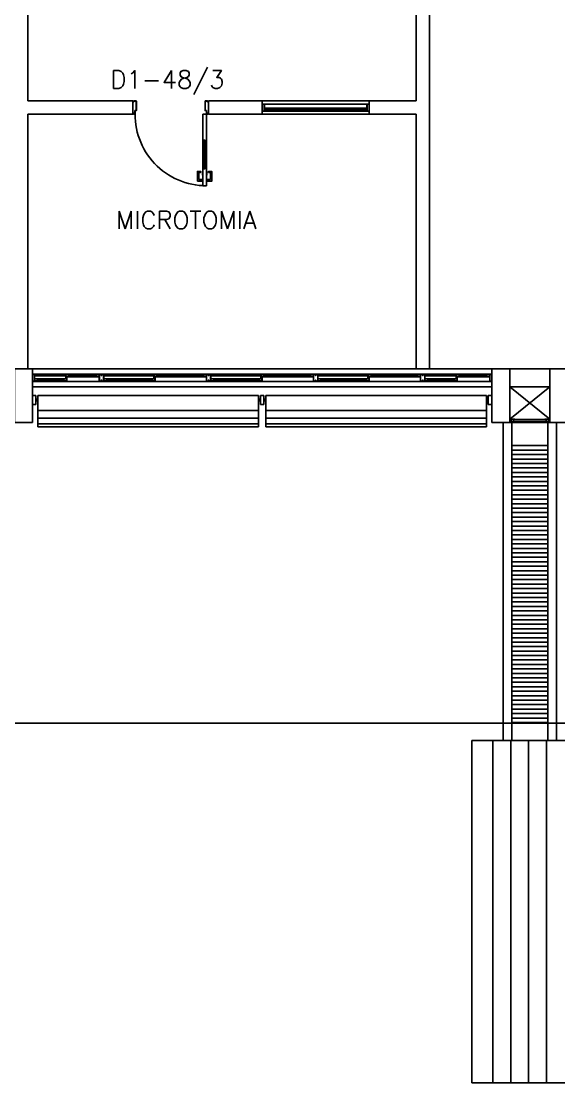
# Model space of a CAD drawing. Header units: millimetres. Extents: x 1887 to 2405, y 1100 to 1335.
# Drawn here: x 2185.48 to 2191.51, y 1157.6 to 1169.49 of the extents above; entities that cross this region are included whole.
import ezdxf

# ---------------------------------------------------------------- set-up
doc = ezdxf.new("R2010")
doc.units = ezdxf.units.MM
doc.linetypes.add('HIDDEN', pattern=[0.375, 0.25, -0.125])
for name, color, linetype in [('AR-ALV', 2, 'Continuous'), ('AR-BRISES', 1, 'Continuous'), ('AR-CALÇADA', 1, 'Continuous'), ('AR-COB VISTA 02', 2, 'Continuous'), ('AR-COB-V1', 2, 'Continuous'), ('AR-COB-V2', 2, 'Continuous'), ('AR-COB-V3', 2, 'Continuous'), ('AR-COB-V4', 2, 'Continuous'), ('AR-ESQ', 1, 'Continuous'), ('AR-ESTC', 3, 'Continuous'), ('AR-PEITORIL', 1, 'Continuous'), ('AR-PISO', 1, 'Continuous'), ('AR-PORTA', 1, 'Continuous'), ('AR-PROJ', 1, 'HIDDEN'), ('AR-SHAFT', 1, 'Continuous'), ('BR-LINHAS', 1, 'Continuous'), ('BR-MONTANTE', 242, 'Continuous'), ('BR-PAINEL', 1, 'Continuous'), ('BR-SUPORTE', 1, 'Continuous'), ('DT-ESQ-BAGUETE-C', 2, 'Continuous'), ('DT-ESQ-BAGUETE-V', 1, 'Continuous'), ('DT-ESQ-CHAPA DOBRADA-V', 1, 'Continuous'), ('DT-ESQ-MARCO-V', 1, 'Continuous'), ('DT-ESQ-PERFIL CADEIRA-C', 2, 'Continuous'), ('DT-ESQ-PERFIL CADEIRA-V', 1, 'Continuous'), ('DT-ESQ-PERFIL U SIMPLES-C', 2, 'Continuous'), ('DT-ESQ-PERFIL U-C', 2, 'Continuous'), ('DT-ESQ-PERFIL U-V', 1, 'Continuous'), ('DT-ESQ-VENEZIANA-C', 2, 'Continuous'), ('DT-ESQ-VENEZIANA-V', 2, 'Continuous'), ('DT-ESQ-VIDRO-C', 2, 'Continuous'), ('ENDEREÇO', 2, 'Continuous'), ('insercao', 4, 'Continuous'), ('maçaneta', 1, 'Continuous'), ('mov', 1, 'Continuous'), ('PM-PERFIL U-C', 2, 'Continuous'), ('PM-VIDRO', 1, 'Continuous'), ('pm1', 2, 'Continuous'), ('pm2', 2, 'Continuous'), ('TEXTO', 2, 'Continuous')]:
    doc.layers.add(name, color=color, linetype=linetype)
doc.styles.add('UNB-100', font='simplex.shx', dxfattribs={"height": 0.2})
doc.styles.add('UNB1-100', font='simplex.shx', dxfattribs={"height": 0.2})

# ---------------------------------------------------------------- blocks, each defined once
blk = doc.blocks.new('DT-GS-COBERTURA1')
at = {"layer": 'AR-COB VISTA 02', "color": 2}
for p, q in [((-109.189, -4.199), (-109.189, -3.56)), ((-108.989, -4.199), (-108.989, -3.56)), ((-108.789, -4.199), (-108.789, -3.56)), ((-108.589, -4.199), (-108.589, -3.56)), ((-109.189, -6.755), (-109.189, -7.394)), ((-108.989, -6.755), (-108.989, -7.394)), ((-108.789, -6.755), (-108.789, -7.394)), ((-108.589, -6.755), (-108.589, -7.394))]:
    blk.add_line(p, q, dxfattribs=at)
at = {"layer": 'AR-COB-V1'}
for p, q in [((-109.425, -3.56), (-102.125, -3.56)), ((-109.425, -7.394), (-102.125, -7.394))]:
    blk.add_line(p, q, dxfattribs=at)
at = {"layer": 'AR-COB-V2'}
blk.add_line((-109.425, -7.394), (-109.425, -3.56), dxfattribs=at)
at = {"layer": 'AR-COB-V3'}
for p, q in [((-109.189, -4.199), (-109.189, -4.838)), ((-108.989, -4.199), (-108.989, -4.838)), ((-108.789, -4.199), (-108.789, -4.838)), ((-108.589, -4.199), (-108.589, -4.838)), ((-109.189, -6.755), (-109.189, -6.116)), ((-108.989, -6.755), (-108.989, -6.116)), ((-108.789, -6.755), (-108.789, -6.116)), ((-108.589, -6.755), (-108.589, -6.116))]:
    blk.add_line(p, q, dxfattribs=at)
at = {"layer": 'AR-COB-V4'}
for p, q in [((-109.189, -5.477), (-109.189, -4.838)), ((-108.989, -5.477), (-108.989, -4.838)), ((-108.789, -5.477), (-108.789, -4.838)), ((-108.589, -5.477), (-108.589, -4.838)), ((-109.189, -5.477), (-109.189, -6.116)), ((-108.989, -5.477), (-108.989, -6.116)), ((-108.789, -5.477), (-108.789, -6.116)), ((-108.589, -5.477), (-108.589, -6.116))]:
    blk.add_line(p, q, dxfattribs=at)
at = {"layer": 'AR-PISO', "linetype": 'Continuous'}
for p, q in [((-109.075, -3.369), (-109.075, 0)), ((-108.475, 0), (-109.075, 0)), ((-108.975, -3.369), (-108.975, 0)), ((-108.575, -3.369), (-108.575, 0)), ((-108.475, -3.369), (-108.475, 0)), ((-108.975, -0.26), (-108.575, -0.26)), ((-108.975, -0.31), (-108.575, -0.31)), ((-108.975, -0.36), (-108.575, -0.36)), ((-108.975, -0.41), (-108.575, -0.41)), ((-108.975, -0.46), (-108.575, -0.46)), ((-108.975, -0.51), (-108.575, -0.51)), ((-108.975, -0.56), (-108.575, -0.56)), ((-108.975, -0.61), (-108.575, -0.61)), ((-108.975, -0.66), (-108.575, -0.66)), ((-108.975, -0.71), (-108.575, -0.71)), ((-108.975, -0.76), (-108.575, -0.76)), ((-108.975, -0.81), (-108.575, -0.81)), ((-108.975, -0.86), (-108.575, -0.86)), ((-108.975, -0.91), (-108.575, -0.91)), ((-108.975, -0.96), (-108.575, -0.96)), ((-108.975, -1.01), (-108.575, -1.01)), ((-108.975, -1.06), (-108.575, -1.06)), ((-108.975, -1.11), (-108.575, -1.11)), ((-108.975, -1.16), (-108.575, -1.16)), ((-108.975, -1.21), (-108.575, -1.21)), ((-108.975, -1.26), (-108.575, -1.26)), ((-108.975, -1.31), (-108.575, -1.31)), ((-108.975, -1.36), (-108.575, -1.36)), ((-108.975, -1.41), (-108.575, -1.41)), ((-108.975, -1.46), (-108.575, -1.46)), ((-108.975, -1.51), (-108.575, -1.51)), ((-108.975, -1.56), (-108.575, -1.56)), ((-108.975, -1.61), (-108.575, -1.61)), ((-108.975, -1.66), (-108.575, -1.66)), ((-108.975, -1.71), (-108.575, -1.71)), ((-108.975, -1.76), (-108.575, -1.76)), ((-108.975, -1.81), (-108.575, -1.81)), ((-108.975, -1.86), (-108.575, -1.86)), ((-108.975, -1.91), (-108.575, -1.91)), ((-108.975, -1.96), (-108.575, -1.96)), ((-108.975, -2.01), (-108.575, -2.01)), ((-108.975, -2.06), (-108.575, -2.06)), ((-108.975, -2.11), (-108.575, -2.11)), ((-108.975, -2.16), (-108.575, -2.16)), ((-108.975, -2.21), (-108.575, -2.21)), ((-108.975, -2.26), (-108.575, -2.26)), ((-108.975, -2.31), (-108.575, -2.31)), ((-108.975, -2.36), (-108.575, -2.36)), ((-108.975, -2.41), (-108.575, -2.41)), ((-108.975, -2.46), (-108.575, -2.46)), ((-108.975, -2.51), (-108.575, -2.51)), ((-108.975, -2.56), (-108.575, -2.56)), ((-108.975, -2.61), (-108.575, -2.61)), ((-108.975, -2.66), (-108.575, -2.66)), ((-108.975, -2.66), (-108.575, -2.66)), ((-108.975, -2.71), (-108.575, -2.71)), ((-108.975, -2.71), (-108.575, -2.71)), ((-108.975, -2.76), (-108.575, -2.76)), ((-108.975, -2.81), (-108.575, -2.81)), ((-108.975, -2.86), (-108.575, -2.86)), ((-108.975, -2.91), (-108.575, -2.91)), ((-108.975, -2.96), (-108.575, -2.96)), ((-108.975, -3.01), (-108.575, -3.01)), ((-108.975, -3.06), (-108.575, -3.06)), ((-108.975, -3.11), (-108.575, -3.11)), ((-108.975, -3.16), (-108.575, -3.16)), ((-108.975, -3.21), (-108.575, -3.21)), ((-108.975, -3.26), (-108.575, -3.26)), ((-108.975, -3.31), (-108.575, -3.31)), ((-108.975, -3.36), (-108.575, -3.36))]:
    blk.add_line(p, q, dxfattribs=at)
at = {"layer": 'AR-PROJ'}
for p, q in [((-109.075, -3.369), (-109.075, -3.56)), ((-108.975, -3.369), (-108.975, -3.56)), ((-108.575, -3.369), (-108.575, -3.56)), ((-108.475, -3.369), (-108.475, -3.56))]:
    blk.add_line(p, q, dxfattribs=at)
blk = doc.blocks.new('EF40-P')
at = {"layer": 'DT-ESQ-BAGUETE-C', "color": 2, "ltscale": 0.1}
for points in [[(0.073, -0.125), (0.06, -0.125), (0.06, -0.124), (0.073, -0.124, 0.414214), (0.073, -0.123), (0.073, -0.112, 0.414214), (0.073, -0.112), (0.06, -0.112), (0.06, -0.11), (0.073, -0.11, -0.414214), (0.075, -0.112), (0.075, -0.124, -0.414214)], [(0.339, -0.125), (0.352, -0.125), (0.352, -0.124), (0.34, -0.124, -0.414214), (0.339, -0.123), (0.339, -0.112, -0.414214), (0.34, -0.112), (0.352, -0.112), (0.352, -0.11), (0.339, -0.11, 0.414214), (0.337, -0.112), (0.337, -0.124, 0.414214)], [(0.422, -0.08), (0.409, -0.08), (0.409, -0.079), (0.422, -0.079, 0.414214), (0.422, -0.078), (0.422, -0.067, 0.414214), (0.422, -0.067), (0.409, -0.067), (0.409, -0.065), (0.422, -0.065, -0.414214), (0.424, -0.067), (0.424, -0.079, -0.414214)], [(0.702, -0.08), (0.715, -0.08), (0.715, -0.079), (0.702, -0.079, -0.414214), (0.702, -0.078), (0.702, -0.067, -0.414214), (0.702, -0.067), (0.715, -0.067), (0.715, -0.065), (0.702, -0.065, 0.414214), (0.7, -0.067), (0.7, -0.079, 0.414214)], [(0.848, -0.125), (0.835, -0.125), (0.835, -0.124), (0.848, -0.124, 0.414214), (0.848, -0.123), (0.848, -0.112, 0.414214), (0.848, -0.112), (0.835, -0.112), (0.835, -0.11), (0.848, -0.11, -0.414214), (0.85, -0.112), (0.85, -0.124, -0.414214)], [(1.326, -0.125), (1.34, -0.125), (1.34, -0.124), (1.327, -0.124, -0.414214), (1.326, -0.123), (1.326, -0.112, -0.414214), (1.327, -0.112), (1.34, -0.112), (1.34, -0.11), (1.326, -0.11, 0.414214), (1.325, -0.112), (1.325, -0.124, 0.414214)], [(1.41, -0.08), (1.396, -0.08), (1.396, -0.079), (1.409, -0.079, 0.414214), (1.41, -0.078), (1.41, -0.067, 0.414214), (1.409, -0.067), (1.396, -0.067), (1.396, -0.065), (1.41, -0.065, -0.414214), (1.411, -0.067), (1.411, -0.079, -0.414214)], [(1.901, -0.08), (1.915, -0.08), (1.915, -0.079), (1.902, -0.079, -0.414214), (1.901, -0.078), (1.901, -0.067, -0.414214), (1.902, -0.067), (1.915, -0.067), (1.915, -0.065), (1.901, -0.065, 0.414214), (1.9, -0.067), (1.9, -0.079, 0.414214)], [(2.048, -0.125), (2.035, -0.125), (2.035, -0.124), (2.048, -0.124, 0.414214), (2.048, -0.123), (2.048, -0.112, 0.414214), (2.048, -0.112), (2.035, -0.112), (2.035, -0.11), (2.048, -0.11, -0.414214), (2.05, -0.112), (2.05, -0.124, -0.414214)], [(2.526, -0.125), (2.54, -0.125), (2.54, -0.124), (2.527, -0.124, -0.414214), (2.526, -0.123), (2.526, -0.112, -0.414214), (2.527, -0.112), (2.54, -0.112), (2.54, -0.11), (2.526, -0.11, 0.414214), (2.525, -0.112), (2.525, -0.124, 0.414214)], [(2.61, -0.08), (2.596, -0.08), (2.596, -0.079), (2.609, -0.079, 0.414214), (2.61, -0.078), (2.61, -0.067, 0.414214), (2.609, -0.067), (2.596, -0.067), (2.596, -0.065), (2.61, -0.065, -0.414214), (2.611, -0.067), (2.611, -0.079, -0.414214)], [(3.101, -0.08), (3.115, -0.08), (3.115, -0.079), (3.102, -0.079, -0.414214), (3.101, -0.078), (3.101, -0.067, -0.414214), (3.102, -0.067), (3.115, -0.067), (3.115, -0.065), (3.101, -0.065, 0.414214), (3.1, -0.067), (3.1, -0.079, 0.414214)], [(3.248, -0.125), (3.235, -0.125), (3.235, -0.124), (3.248, -0.124, 0.414214), (3.248, -0.123), (3.248, -0.112, 0.414214), (3.248, -0.112), (3.235, -0.112), (3.235, -0.11), (3.248, -0.11, -0.414214), (3.25, -0.112), (3.25, -0.124, -0.414214)], [(3.726, -0.125), (3.74, -0.125), (3.74, -0.124), (3.727, -0.124, -0.414214), (3.726, -0.123), (3.726, -0.112, -0.414214), (3.727, -0.112), (3.74, -0.112), (3.74, -0.11), (3.726, -0.11, 0.414214), (3.725, -0.112), (3.725, -0.124, 0.414214)], [(3.81, -0.08), (3.796, -0.08), (3.796, -0.079), (3.809, -0.079, 0.414214), (3.81, -0.078), (3.81, -0.067, 0.414214), (3.809, -0.067), (3.796, -0.067), (3.796, -0.065), (3.81, -0.065, -0.414214), (3.811, -0.067), (3.811, -0.079, -0.414214)], [(4.301, -0.08), (4.315, -0.08), (4.315, -0.079), (4.302, -0.079, -0.414214), (4.301, -0.078), (4.301, -0.067, -0.414214), (4.302, -0.067), (4.315, -0.067), (4.315, -0.065), (4.301, -0.065, 0.414214), (4.3, -0.067), (4.3, -0.079, 0.414214)], [(4.448, -0.125), (4.435, -0.125), (4.435, -0.124), (4.448, -0.124, 0.414214), (4.448, -0.123), (4.448, -0.112, 0.414214), (4.448, -0.112), (4.435, -0.112), (4.435, -0.11), (4.448, -0.11, -0.414214), (4.45, -0.112), (4.45, -0.124, -0.414214)], [(4.714, -0.125), (4.727, -0.125), (4.727, -0.124), (4.714, -0.124, -0.414214), (4.714, -0.123), (4.714, -0.112, -0.414214), (4.714, -0.112), (4.727, -0.112), (4.727, -0.11), (4.714, -0.11, 0.414214), (4.712, -0.112), (4.712, -0.124, 0.414214)], [(4.797, -0.08), (4.784, -0.08), (4.784, -0.079), (4.797, -0.079, 0.414214), (4.797, -0.078), (4.797, -0.067, 0.414214), (4.797, -0.067), (4.784, -0.067), (4.784, -0.065), (4.797, -0.065, -0.414214), (4.799, -0.067), (4.799, -0.079, -0.414214)], [(5.076, -0.08), (5.09, -0.08), (5.09, -0.079), (5.077, -0.079, -0.414214), (5.076, -0.078), (5.076, -0.067, -0.414214), (5.077, -0.067), (5.09, -0.067), (5.09, -0.065), (5.076, -0.065, 0.414214), (5.075, -0.067), (5.075, -0.079, 0.414214)]]:
    blk.add_lwpolyline(points, format="xyb", close=True, dxfattribs=at)
at = {"layer": 'DT-ESQ-BAGUETE-V', "color": 1, "ltscale": 0.1}
for p, q in [((0.073, -0.11), (0.339, -0.11)), ((0.848, -0.11), (1.326, -0.11)), ((2.048, -0.11), (2.526, -0.11)), ((3.248, -0.11), (3.726, -0.11)), ((4.448, -0.11), (4.714, -0.11))]:
    blk.add_line(p, q, dxfattribs=at)
at = {"layer": 'DT-ESQ-BAGUETE-V', "ltscale": 0.1}
for p, q in [((0.422, -0.065), (0.702, -0.065)), ((1.41, -0.065), (1.901, -0.065)), ((2.61, -0.065), (3.101, -0.065)), ((3.81, -0.065), (4.301, -0.065)), ((4.797, -0.065), (5.076, -0.065))]:
    blk.add_line(p, q, dxfattribs=at)
at = {"layer": 'DT-ESQ-CHAPA DOBRADA-V', "ltscale": 0.1}
for p, q in [((0.025, -0.077), (0.374, -0.077)), ((0.025, -0.08), (0.374, -0.08)), ((0.8, -0.077), (1.361, -0.077)), ((0.8, -0.08), (1.361, -0.08)), ((4.4, -0.077), (4.749, -0.077)), ((4.4, -0.08), (4.749, -0.08))]:
    blk.add_line(p, q, dxfattribs=at)
at = {"layer": 'DT-ESQ-CHAPA DOBRADA-V', "color": 1, "ltscale": 0.1}
for p, q in [((2, -0.077), (2.561, -0.077)), ((2, -0.08), (2.561, -0.08)), ((3.2, -0.077), (3.761, -0.077)), ((3.2, -0.08), (3.761, -0.08))]:
    blk.add_line(p, q, dxfattribs=at)
at = {"layer": 'DT-ESQ-PERFIL CADEIRA-C', "color": 2, "ltscale": 0.1}
for p, q in [((0.376, -0.088), (0.422, -0.088)), ((0.75, -0.088), (0.702, -0.088)), ((1.363, -0.088), (1.41, -0.088)), ((1.95, -0.088), (1.901, -0.088)), ((2.563, -0.088), (2.61, -0.088)), ((3.15, -0.088), (3.101, -0.088)), ((3.763, -0.088), (3.81, -0.088)), ((4.35, -0.088), (4.301, -0.088)), ((4.751, -0.088), (4.797, -0.088)), ((5.125, -0.088), (5.076, -0.088)), ((0.025, -0.134), (0.073, -0.134)), ((0.385, -0.134), (0.339, -0.134)), ((0.8, -0.134), (0.848, -0.134)), ((1.373, -0.134), (1.326, -0.134)), ((2, -0.134), (2.048, -0.134)), ((2.573, -0.134), (2.526, -0.134)), ((3.2, -0.134), (3.248, -0.134)), ((3.773, -0.134), (3.726, -0.134)), ((4.76, -0.134), (4.714, -0.134))]:
    blk.add_line(p, q, dxfattribs=at)
at = {"layer": 'DT-ESQ-PERFIL CADEIRA-C', "ltscale": 0.1}
blk.add_line((4.4, -0.134), (4.448, -0.134), dxfattribs=at)
at = {"layer": 'DT-ESQ-PERFIL CADEIRA-C', "color": 2, "ltscale": 0.1}
for points in [[(0.073, -0.135), (0.025, -0.135), (0.025, -0.134), (0.06, -0.134, -0.198912), (0.059, -0.133, -0.198913), (0.058, -0.132), (0.058, -0.112, 0.414214), (0.058, -0.112), (0.025, -0.112), (0.025, -0.11), (0.058, -0.11, -0.414214), (0.06, -0.112), (0.06, -0.124), (0.06, -0.125), (0.06, -0.132), (0.073, -0.132, -1)], [(0.339, -0.132, 1), (0.339, -0.135), (0.385, -0.135, 0.414214), (0.387, -0.133), (0.387, -0.112, 0.414214), (0.385, -0.11), (0.354, -0.11, 0.414214), (0.352, -0.112), (0.352, -0.132)], [(0.352, -0.134, 0.198913), (0.354, -0.133, 0.198913), (0.354, -0.132), (0.354, -0.112, -0.414214), (0.354, -0.112), (0.385, -0.112, -0.414214), (0.386, -0.112), (0.386, -0.133, -0.414214), (0.385, -0.134)], [(0.422, -0.087, -1), (0.422, -0.09), (0.376, -0.09, -0.414214), (0.374, -0.088), (0.374, -0.067, -0.414214), (0.376, -0.065), (0.407, -0.065, -0.414214), (0.409, -0.067), (0.409, -0.087)], [(0.409, -0.088, -0.198913), (0.408, -0.088, -0.198913), (0.407, -0.087), (0.407, -0.067, 0.414214), (0.407, -0.067), (0.376, -0.067, 0.414214), (0.375, -0.067), (0.375, -0.088, 0.414214), (0.376, -0.088)], [(0.702, -0.09), (0.75, -0.09), (0.75, -0.088), (0.715, -0.088, 0.198912), (0.716, -0.088, 0.198913), (0.716, -0.087), (0.716, -0.067, -0.414214), (0.717, -0.067), (0.75, -0.067), (0.75, -0.065), (0.716, -0.065, 0.414214), (0.715, -0.067), (0.715, -0.079), (0.715, -0.08), (0.715, -0.087), (0.702, -0.087, 1)], [(0.848, -0.135), (0.8, -0.135), (0.8, -0.134), (0.835, -0.134, -0.198912), (0.834, -0.133, -0.198913), (0.833, -0.132), (0.833, -0.112, 0.414214), (0.833, -0.112), (0.8, -0.112), (0.8, -0.11), (0.833, -0.11, -0.414214), (0.835, -0.112), (0.835, -0.124), (0.835, -0.125), (0.835, -0.132), (0.848, -0.132, -1)], [(1.326, -0.132, 1), (1.326, -0.135), (1.373, -0.135, 0.414214), (1.375, -0.133), (1.375, -0.112, 0.414214), (1.373, -0.11), (1.341, -0.11, 0.414214), (1.34, -0.112), (1.34, -0.132)], [(1.34, -0.134, 0.198913), (1.341, -0.133, 0.198913), (1.341, -0.132), (1.341, -0.112, -0.414214), (1.342, -0.112), (1.373, -0.112, -0.414214), (1.373, -0.112), (1.373, -0.133, -0.414214), (1.373, -0.134)], [(1.41, -0.087, -1), (1.41, -0.09), (1.363, -0.09, -0.414214), (1.361, -0.088), (1.361, -0.067, -0.414214), (1.363, -0.065), (1.395, -0.065, -0.414214), (1.396, -0.067), (1.396, -0.087)], [(1.396, -0.088, -0.198913), (1.395, -0.088, -0.198913), (1.395, -0.087), (1.395, -0.067, 0.414214), (1.394, -0.067), (1.363, -0.067, 0.414214), (1.363, -0.067), (1.363, -0.088, 0.414214), (1.363, -0.088)], [(1.901, -0.09), (1.95, -0.09), (1.95, -0.088), (1.915, -0.088, 0.198912), (1.916, -0.088, 0.198913), (1.916, -0.087), (1.916, -0.067, -0.414214), (1.917, -0.067), (1.95, -0.067), (1.95, -0.065), (1.916, -0.065, 0.414214), (1.915, -0.067), (1.915, -0.079), (1.915, -0.08), (1.915, -0.087), (1.901, -0.087, 1)], [(2.048, -0.135), (2, -0.135), (2, -0.134), (2.035, -0.134, -0.198912), (2.034, -0.133, -0.198913), (2.033, -0.132), (2.033, -0.112, 0.414214), (2.033, -0.112), (2, -0.112), (2, -0.11), (2.033, -0.11, -0.414214), (2.035, -0.112), (2.035, -0.124), (2.035, -0.125), (2.035, -0.132), (2.048, -0.132, -1)], [(2.526, -0.132, 1), (2.526, -0.135), (2.573, -0.135, 0.414214), (2.575, -0.133), (2.575, -0.112, 0.414214), (2.573, -0.11), (2.541, -0.11, 0.414214), (2.54, -0.112), (2.54, -0.132)], [(2.54, -0.134, 0.198913), (2.541, -0.133, 0.198913), (2.541, -0.132), (2.541, -0.112, -0.414214), (2.542, -0.112), (2.573, -0.112, -0.414214), (2.573, -0.112), (2.573, -0.133, -0.414214), (2.573, -0.134)], [(2.61, -0.087, -1), (2.61, -0.09), (2.563, -0.09, -0.414214), (2.561, -0.088), (2.561, -0.067, -0.414214), (2.563, -0.065), (2.595, -0.065, -0.414214), (2.596, -0.067), (2.596, -0.087)], [(2.596, -0.088, -0.198913), (2.595, -0.088, -0.198913), (2.595, -0.087), (2.595, -0.067, 0.414214), (2.594, -0.067), (2.563, -0.067, 0.414214), (2.563, -0.067), (2.563, -0.088, 0.414214), (2.563, -0.088)], [(3.101, -0.09), (3.15, -0.09), (3.15, -0.088), (3.115, -0.088, 0.198912), (3.116, -0.088, 0.198913), (3.116, -0.087), (3.116, -0.067, -0.414214), (3.117, -0.067), (3.15, -0.067), (3.15, -0.065), (3.116, -0.065, 0.414214), (3.115, -0.067), (3.115, -0.079), (3.115, -0.08), (3.115, -0.087), (3.101, -0.087, 1)], [(3.248, -0.135), (3.2, -0.135), (3.2, -0.134), (3.235, -0.134, -0.198912), (3.234, -0.133, -0.198913), (3.233, -0.132), (3.233, -0.112, 0.414214), (3.233, -0.112), (3.2, -0.112), (3.2, -0.11), (3.233, -0.11, -0.414214), (3.235, -0.112), (3.235, -0.124), (3.235, -0.125), (3.235, -0.132), (3.248, -0.132, -1)], [(3.726, -0.132, 1), (3.726, -0.135), (3.773, -0.135, 0.414214), (3.775, -0.133), (3.775, -0.112, 0.414214), (3.773, -0.11), (3.741, -0.11, 0.414214), (3.74, -0.112), (3.74, -0.132)], [(3.74, -0.134, 0.198913), (3.741, -0.133, 0.198913), (3.741, -0.132), (3.741, -0.112, -0.414214), (3.742, -0.112), (3.773, -0.112, -0.414214), (3.773, -0.112), (3.773, -0.133, -0.414214), (3.773, -0.134)], [(3.81, -0.087, -1), (3.81, -0.09), (3.763, -0.09, -0.414214), (3.761, -0.088), (3.761, -0.067, -0.414214), (3.763, -0.065), (3.795, -0.065, -0.414214), (3.796, -0.067), (3.796, -0.087)], [(3.796, -0.088, -0.198913), (3.795, -0.088, -0.198913), (3.795, -0.087), (3.795, -0.067, 0.414214), (3.794, -0.067), (3.763, -0.067, 0.414214), (3.763, -0.067), (3.763, -0.088, 0.414214), (3.763, -0.088)], [(4.301, -0.09), (4.35, -0.09), (4.35, -0.088), (4.315, -0.088, 0.198912), (4.316, -0.088, 0.198913), (4.316, -0.087), (4.316, -0.067, -0.414214), (4.317, -0.067), (4.35, -0.067), (4.35, -0.065), (4.316, -0.065, 0.414214), (4.315, -0.067), (4.315, -0.079), (4.315, -0.08), (4.315, -0.087), (4.301, -0.087, 1)], [(4.448, -0.135), (4.4, -0.135), (4.4, -0.134), (4.435, -0.134, -0.198912), (4.434, -0.133, -0.198913), (4.433, -0.132), (4.433, -0.112, 0.414214), (4.433, -0.112), (4.4, -0.112), (4.4, -0.11), (4.433, -0.11, -0.414214), (4.435, -0.112), (4.435, -0.124), (4.435, -0.125), (4.435, -0.132), (4.448, -0.132, -1)], [(4.714, -0.132, 1), (4.714, -0.135), (4.76, -0.135, 0.414214), (4.762, -0.133), (4.762, -0.112, 0.414214), (4.76, -0.11), (4.729, -0.11, 0.414214), (4.727, -0.112), (4.727, -0.132)], [(4.727, -0.134, 0.198913), (4.729, -0.133, 0.198913), (4.729, -0.132), (4.729, -0.112, -0.414214), (4.729, -0.112), (4.76, -0.112, -0.414214), (4.761, -0.112), (4.761, -0.133, -0.414214), (4.76, -0.134)], [(4.797, -0.087, -1), (4.797, -0.09), (4.751, -0.09, -0.414214), (4.749, -0.088), (4.749, -0.067, -0.414214), (4.751, -0.065), (4.782, -0.065, -0.414214), (4.784, -0.067), (4.784, -0.087)], [(4.784, -0.088, -0.198913), (4.783, -0.088, -0.198913), (4.782, -0.087), (4.782, -0.067, 0.414214), (4.782, -0.067), (4.751, -0.067, 0.414214), (4.75, -0.067), (4.75, -0.088, 0.414214), (4.751, -0.088)], [(5.076, -0.09), (5.125, -0.09), (5.125, -0.088), (5.09, -0.088, 0.198912), (5.091, -0.088, 0.198913), (5.091, -0.087), (5.091, -0.067, -0.414214), (5.092, -0.067), (5.125, -0.067), (5.125, -0.065), (5.091, -0.065, 0.414214), (5.09, -0.067), (5.09, -0.079), (5.09, -0.08), (5.09, -0.087), (5.076, -0.087, 1)]]:
    blk.add_lwpolyline(points, format="xyb", close=True, dxfattribs=at)
at = {"layer": 'DT-ESQ-PERFIL CADEIRA-V', "ltscale": 0.1}
for p, q in [((0.407, -0.09), (0.702, -0.09)), ((1.395, -0.09), (1.901, -0.09))]:
    blk.add_line(p, q, dxfattribs=at)
at = {"layer": 'DT-ESQ-PERFIL CADEIRA-V', "color": 1, "ltscale": 0.1}
for p, q in [((2.595, -0.09), (3.101, -0.09)), ((3.795, -0.09), (4.301, -0.09)), ((4.782, -0.09), (5.076, -0.09)), ((0.073, -0.135), (0.339, -0.135)), ((0.848, -0.135), (1.326, -0.135)), ((2.048, -0.135), (2.526, -0.135)), ((4.448, -0.135), (4.714, -0.135))]:
    blk.add_line(p, q, dxfattribs=at)
at = {"layer": 'DT-ESQ-PERFIL CADEIRA-V', "color": 2, "ltscale": 0.1}
blk.add_line((3.248, -0.135), (3.726, -0.135), dxfattribs=at)
at = {"layer": 'DT-ESQ-PERFIL U SIMPLES-C', "color": 2, "ltscale": 0.1}
for points in [[(0.376, -0.102), (0.384, -0.102), (0.384, -0.1), (0.376, -0.1, -0.414214), (0.375, -0.1), (0.375, -0.092, -0.414214), (0.376, -0.091), (0.384, -0.091), (0.384, -0.09), (0.376, -0.09, 0.414214), (0.374, -0.092), (0.374, -0.1, 0.414214)], [(0.385, -0.098), (0.378, -0.098), (0.378, -0.1), (0.385, -0.1, -0.414214), (0.386, -0.1), (0.386, -0.108, -0.414214), (0.385, -0.109), (0.378, -0.109), (0.378, -0.11), (0.385, -0.11, 0.414214), (0.387, -0.108), (0.387, -0.1, 0.414214)], [(1.363, -0.102), (1.371, -0.102), (1.371, -0.1), (1.363, -0.1, -0.414214), (1.363, -0.1), (1.363, -0.092, -0.414214), (1.363, -0.091), (1.371, -0.091), (1.371, -0.09), (1.363, -0.09, 0.414214), (1.361, -0.092), (1.361, -0.1, 0.414214)], [(1.373, -0.098), (1.365, -0.098), (1.365, -0.1), (1.373, -0.1, -0.414214), (1.373, -0.1), (1.373, -0.108, -0.414214), (1.373, -0.109), (1.365, -0.109), (1.365, -0.11), (1.373, -0.11, 0.414214), (1.375, -0.108), (1.375, -0.1, 0.414214)], [(2.563, -0.102), (2.571, -0.102), (2.571, -0.1), (2.563, -0.1, -0.414214), (2.563, -0.1), (2.563, -0.092, -0.414214), (2.563, -0.091), (2.571, -0.091), (2.571, -0.09), (2.563, -0.09, 0.414214), (2.561, -0.092), (2.561, -0.1, 0.414214)], [(2.573, -0.098), (2.565, -0.098), (2.565, -0.1), (2.573, -0.1, -0.414214), (2.573, -0.1), (2.573, -0.108, -0.414214), (2.573, -0.109), (2.565, -0.109), (2.565, -0.11), (2.573, -0.11, 0.414214), (2.575, -0.108), (2.575, -0.1, 0.414214)], [(3.763, -0.102), (3.771, -0.102), (3.771, -0.1), (3.763, -0.1, -0.414214), (3.763, -0.1), (3.763, -0.092, -0.414214), (3.763, -0.091), (3.771, -0.091), (3.771, -0.09), (3.763, -0.09, 0.414214), (3.761, -0.092), (3.761, -0.1, 0.414214)], [(3.773, -0.098), (3.765, -0.098), (3.765, -0.1), (3.773, -0.1, -0.414214), (3.773, -0.1), (3.773, -0.108, -0.414214), (3.773, -0.109), (3.765, -0.109), (3.765, -0.11), (3.773, -0.11, 0.414214), (3.775, -0.108), (3.775, -0.1, 0.414214)], [(4.751, -0.102), (4.759, -0.102), (4.759, -0.1), (4.751, -0.1, -0.414214), (4.75, -0.1), (4.75, -0.092, -0.414214), (4.751, -0.091), (4.759, -0.091), (4.759, -0.09), (4.751, -0.09, 0.414214), (4.749, -0.092), (4.749, -0.1, 0.414214)], [(4.76, -0.098), (4.752, -0.098), (4.752, -0.1), (4.76, -0.1, -0.414214), (4.761, -0.1), (4.761, -0.108, -0.414214), (4.76, -0.109), (4.752, -0.109), (4.752, -0.11), (4.76, -0.11, 0.414214), (4.762, -0.108), (4.762, -0.1, 0.414214)]]:
    blk.add_lwpolyline(points, format="xyb", close=True, dxfattribs=at)
at = {"layer": 'DT-ESQ-PERFIL U-C', "color": 2, "ltscale": 0.1}
for points in [[(0, -0.062, -0.414214), (0.001, -0.06), (0.023, -0.06, -0.414214), (0.025, -0.062), (0.025, -0.139, -0.414214), (0.023, -0.14), (0.001, -0.14, -0.414214), (0, -0.139), (0, -0.125), (0.001, -0.125), (0.001, -0.138, 0.414214), (0.002, -0.139), (0.023, -0.139, 0.414214), (0.023, -0.138), (0.023, -0.062, 0.414214), (0.023, -0.062), (0.002, -0.062, 0.414214), (0.001, -0.062), (0.001, -0.075), (0, -0.075)], [(0.775, -0.062, 0.414214), (0.773, -0.06), (0.751, -0.06, 0.414214), (0.75, -0.062), (0.75, -0.139, 0.414214), (0.751, -0.14), (0.773, -0.14, 0.414214), (0.775, -0.139), (0.775, -0.125), (0.773, -0.125), (0.773, -0.138, -0.414214), (0.773, -0.139), (0.752, -0.139, -0.414214), (0.751, -0.138), (0.751, -0.062, -0.414214), (0.752, -0.062), (0.773, -0.062, -0.414214), (0.773, -0.062), (0.773, -0.075), (0.775, -0.075)], [(0.775, -0.062, -0.414214), (0.776, -0.06), (0.798, -0.06, -0.414214), (0.8, -0.062), (0.8, -0.139, -0.414214), (0.798, -0.14), (0.776, -0.14, -0.414214), (0.775, -0.139), (0.775, -0.125), (0.776, -0.125), (0.776, -0.138, 0.414214), (0.777, -0.139), (0.798, -0.139, 0.414214), (0.798, -0.138), (0.798, -0.062, 0.414214), (0.798, -0.062), (0.777, -0.062, 0.414214), (0.776, -0.062), (0.776, -0.075), (0.775, -0.075)], [(1.975, -0.062, 0.414214), (1.973, -0.06), (1.951, -0.06, 0.414214), (1.95, -0.062), (1.95, -0.139, 0.414214), (1.951, -0.14), (1.973, -0.14, 0.414214), (1.975, -0.139), (1.975, -0.125), (1.973, -0.125), (1.973, -0.138, -0.414214), (1.973, -0.139), (1.952, -0.139, -0.414214), (1.951, -0.138), (1.951, -0.062, -0.414214), (1.952, -0.062), (1.973, -0.062, -0.414214), (1.973, -0.062), (1.973, -0.075), (1.975, -0.075)], [(1.975, -0.062, -0.414214), (1.976, -0.06), (1.998, -0.06, -0.414214), (2, -0.062), (2, -0.139, -0.414214), (1.998, -0.14), (1.976, -0.14, -0.414214), (1.975, -0.139), (1.975, -0.125), (1.976, -0.125), (1.976, -0.138, 0.414214), (1.977, -0.139), (1.998, -0.139, 0.414214), (1.998, -0.138), (1.998, -0.062, 0.414214), (1.998, -0.062), (1.977, -0.062, 0.414214), (1.976, -0.062), (1.976, -0.075), (1.975, -0.075)], [(3.175, -0.062, 0.414214), (3.173, -0.06), (3.151, -0.06, 0.414214), (3.15, -0.062), (3.15, -0.139, 0.414214), (3.151, -0.14), (3.173, -0.14, 0.414214), (3.175, -0.139), (3.175, -0.125), (3.173, -0.125), (3.173, -0.138, -0.414214), (3.173, -0.139), (3.152, -0.139, -0.414214), (3.151, -0.138), (3.151, -0.062, -0.414214), (3.152, -0.062), (3.173, -0.062, -0.414214), (3.173, -0.062), (3.173, -0.075), (3.175, -0.075)], [(3.175, -0.062, -0.414214), (3.176, -0.06), (3.198, -0.06, -0.414214), (3.2, -0.062), (3.2, -0.139, -0.414214), (3.198, -0.14), (3.176, -0.14, -0.414214), (3.175, -0.139), (3.175, -0.125), (3.176, -0.125), (3.176, -0.138, 0.414214), (3.177, -0.139), (3.198, -0.139, 0.414214), (3.198, -0.138), (3.198, -0.062, 0.414214), (3.198, -0.062), (3.177, -0.062, 0.414214), (3.176, -0.062), (3.176, -0.075), (3.175, -0.075)], [(4.375, -0.062, 0.414214), (4.373, -0.06), (4.351, -0.06, 0.414214), (4.35, -0.062), (4.35, -0.139, 0.414214), (4.351, -0.14), (4.373, -0.14, 0.414214), (4.375, -0.139), (4.375, -0.125), (4.373, -0.125), (4.373, -0.138, -0.414214), (4.373, -0.139), (4.352, -0.139, -0.414214), (4.351, -0.138), (4.351, -0.062, -0.414214), (4.352, -0.062), (4.373, -0.062, -0.414214), (4.373, -0.062), (4.373, -0.075), (4.375, -0.075)], [(4.375, -0.062, -0.414214), (4.376, -0.06), (4.398, -0.06, -0.414214), (4.4, -0.062), (4.4, -0.139, -0.414214), (4.398, -0.14), (4.376, -0.14, -0.414214), (4.375, -0.139), (4.375, -0.125), (4.376, -0.125), (4.376, -0.138, 0.414214), (4.377, -0.139), (4.398, -0.139, 0.414214), (4.398, -0.138), (4.398, -0.062, 0.414214), (4.398, -0.062), (4.377, -0.062, 0.414214), (4.376, -0.062), (4.376, -0.075), (4.375, -0.075)], [(5.15, -0.062, 0.414214), (5.148, -0.06), (5.126, -0.06, 0.414214), (5.125, -0.062), (5.125, -0.139, 0.414214), (5.126, -0.14), (5.148, -0.14, 0.414214), (5.15, -0.139), (5.15, -0.125), (5.148, -0.125), (5.148, -0.138, -0.414214), (5.148, -0.139), (5.127, -0.139, -0.414214), (5.126, -0.138), (5.126, -0.062, -0.414214), (5.127, -0.062), (5.148, -0.062, -0.414214), (5.148, -0.062), (5.148, -0.075), (5.15, -0.075)]]:
    blk.add_lwpolyline(points, format="xyb", close=True, dxfattribs=at)
at = {"layer": 'DT-ESQ-PERFIL U-V', "color": 1, "ltscale": 0.1}
for p, q in [((0.023, -0.06), (0.751, -0.06)), ((0.798, -0.06), (1.951, -0.06)), ((1.998, -0.06), (3.151, -0.06)), ((4.398, -0.06), (5.126, -0.06)), ((0.023, -0.14), (0.751, -0.14)), ((0.798, -0.14), (1.951, -0.14)), ((1.998, -0.14), (3.151, -0.14)), ((4.398, -0.14), (5.126, -0.14))]:
    blk.add_line(p, q, dxfattribs=at)
at = {"layer": 'DT-ESQ-PERFIL U-V', "ltscale": 0.1}
for p, q in [((3.198, -0.06), (4.351, -0.06)), ((3.198, -0.14), (4.351, -0.14))]:
    blk.add_line(p, q, dxfattribs=at)
at = {"layer": 'DT-ESQ-VIDRO-C', "ltscale": 0.1}
for points in [[(0.713, -0.085), (0.713, -0.082), (0.411, -0.082), (0.411, -0.085)], [(1.912, -0.085), (1.912, -0.082), (1.399, -0.082), (1.399, -0.085)], [(3.112, -0.085), (3.112, -0.082), (2.599, -0.082), (2.599, -0.085)], [(4.312, -0.085), (4.312, -0.082), (3.799, -0.082), (3.799, -0.085)], [(5.087, -0.085), (5.087, -0.082), (4.786, -0.082), (4.786, -0.085)], [(0.063, -0.13), (0.063, -0.127), (0.349, -0.127), (0.349, -0.13)], [(0.838, -0.13), (0.838, -0.127), (1.337, -0.127), (1.337, -0.13)], [(2.038, -0.13), (2.038, -0.127), (2.537, -0.127), (2.537, -0.13)], [(3.238, -0.13), (3.238, -0.127), (3.737, -0.127), (3.737, -0.13)], [(4.438, -0.13), (4.438, -0.127), (4.724, -0.127), (4.724, -0.13)]]:
    blk.add_lwpolyline(points, close=True, dxfattribs=at)
blk = doc.blocks.new('EF05-P')
at = {"layer": 'DT-ESQ-BAGUETE-C', "ltscale": 0.1}
blk.add_lwpolyline([(0.039, -0.05), (0.0255, -0.05), (0.0255, -0.0485), (0.039, -0.0485), (0.039, -0.0365), (0.0255, -0.0365), (0.0255, -0.035), (0.039, -0.035, -0.4142136), (0.0405, -0.0365), (0.0405, -0.0485, -0.4142136)], format="xyb", close=True, dxfattribs=at)
at = {"layer": 'DT-ESQ-BAGUETE-C', "color": 2, "ltscale": 0.1}
blk.add_lwpolyline([(1.161, -0.05), (1.1745, -0.05), (1.1745, -0.0485), (1.161, -0.0485), (1.161, -0.0365), (1.1745, -0.0365), (1.1745, -0.035), (1.161, -0.035, 0.4142136), (1.1595, -0.0365), (1.1595, -0.0485, 0.4142136)], format="xyb", close=True, dxfattribs=at)
at = {"layer": 'DT-ESQ-BAGUETE-V', "color": 2, "ltscale": 0.1}
blk.add_line((1.161, -0.05), (0.039, -0.05), dxfattribs=at)
at = {"layer": 'DT-ESQ-CHAPA DOBRADA-V', "color": 2, "ltscale": 0.1}
blk.add_line((1.16, -0.067), (0.04, -0.067), dxfattribs=at)
at = {"layer": 'DT-ESQ-MARCO-V', "color": 1, "ltscale": 0.1}
for p, q in [((0.0235, -0.035), (1.1765, -0.035)), ((0.0235, -0.115), (1.1765, -0.115))]:
    blk.add_line(p, q, dxfattribs=at)
at = {"layer": 'DT-ESQ-PERFIL U-C', "color": 2, "ltscale": 0.1}
for points in [[(0.025, -0.0655), (0.025, -0.0655, 0.4142136), (0.0235, -0.067), (0.0235, -0.1135), (0.0015, -0.1135), (0.0015, -0.1), (0, -0.1), (0, -0.1135, 0.4142136), (0.0015, -0.115), (0.0235, -0.115, 0.4142136), (0.025, -0.1135), (0.025, -0.067), (0.04, -0.067, 1), (0.04, -0.064), (0.025, -0.064), (0.025, -0.0365, 0.4142136), (0.0235, -0.035), (0.0015, -0.035, 0.4142136), (0, -0.0365), (0, -0.05), (0.0015, -0.05), (0.0015, -0.0365), (0.0235, -0.0365), (0.0235, -0.064, 0.4142136), (0.025, -0.0655), (0.04, -0.0655)], [(1.175, -0.0655), (1.175, -0.0655, -0.4142136), (1.1765, -0.067), (1.1765, -0.1135), (1.1985, -0.1135), (1.1985, -0.1), (1.2, -0.1), (1.2, -0.1135, -0.4142136), (1.1985, -0.115), (1.1765, -0.115, -0.4142136), (1.175, -0.1135), (1.175, -0.067), (1.16, -0.067, -1), (1.16, -0.064), (1.175, -0.064), (1.175, -0.0365, -0.4142136), (1.1765, -0.035), (1.1985, -0.035, -0.4142136), (1.2, -0.0365), (1.2, -0.05), (1.1985, -0.05), (1.1985, -0.0365), (1.1765, -0.0365), (1.1765, -0.064, -0.4142136), (1.175, -0.0655), (1.16, -0.0655)]]:
    blk.add_lwpolyline(points, format="xyb", dxfattribs=at)
at = {"layer": 'DT-ESQ-VIDRO-C', "color": 2, "ltscale": 0.1}
blk.add_lwpolyline([(0.027, -0.062), (0.027, -0.052), (1.173, -0.052), (1.173, -0.062)], close=True, dxfattribs=at)
blk = doc.blocks.new('BR-MODULO1')
at = {"layer": 'BR-LINHAS'}
for p, q in [((0.06, -0.265), (2.535, -0.265)), ((0.06, -0.352), (2.535, -0.352)), ((2.615, -0.265), (5.09, -0.265)), ((2.615, -0.352), (5.09, -0.352)), ((0.06, -0.415), (2.535, -0.415)), ((2.615, -0.415), (5.09, -0.415))]:
    blk.add_line(p, q, dxfattribs=at)
at = {"layer": 'BR-MONTANTE'}
for p, q in [((0, -0.1), (0, -0.2)), ((0, -0.1), (0.04, -0.1)), ((0.04, -0.1), (0.04, -0.2)), ((2.555, -0.1), (2.595, -0.1)), ((2.555, -0.1), (2.555, -0.2)), ((2.595, -0.1), (2.595, -0.2)), ((5.11, -0.1), (5.11, -0.2)), ((5.11, -0.1), (5.15, -0.1)), ((5.15, -0.1), (5.15, -0.2)), ((0, -0.2), (0.04, -0.2)), ((2.555, -0.2), (2.595, -0.2)), ((5.11, -0.2), (5.15, -0.2))]:
    blk.add_line(p, q, dxfattribs=at)
at = {"layer": 'BR-PAINEL'}
for p, q in [((0.06, -0.1), (2.535, -0.1)), ((0.06, -0.1), (0.06, -0.45)), ((2.535, -0.1), (2.535, -0.45)), ((2.615, -0.1), (2.615, -0.45)), ((2.615, -0.1), (5.09, -0.1)), ((5.09, -0.1), (5.09, -0.45)), ((0.06, -0.45), (2.535, -0.45)), ((2.615, -0.45), (5.09, -0.45))]:
    blk.add_line(p, q, dxfattribs=at)
at = {"layer": 'BR-SUPORTE'}
for p, q in [((0.04, -0.14), (0.06, -0.14)), ((0.04, -0.16), (0.06, -0.16)), ((0.05, -0.14), (0.05, -0.16)), ((2.535, -0.14), (2.555, -0.14)), ((2.535, -0.16), (2.555, -0.16)), ((2.545, -0.14), (2.545, -0.16)), ((2.615, -0.14), (2.595, -0.14)), ((2.615, -0.16), (2.595, -0.16)), ((2.605, -0.14), (2.605, -0.16)), ((5.09, -0.14), (5.11, -0.14)), ((5.09, -0.16), (5.11, -0.16)), ((5.1, -0.14), (5.1, -0.16))]:
    blk.add_line(p, q, dxfattribs=at)
blk = doc.blocks.new('EF01C-P')
at = {"layer": 'DT-ESQ-BAGUETE-C', "ltscale": 0.1}
for points in [[(0.002, 0.035), (0.015, 0.035), (0.015, 0.033), (0.002, 0.033), (0.002, 0.005), (0.015, 0.005), (0.015, 0.004), (0.002, 0.004, -0.414214), (0, 0.005), (0, 0.033, -0.414214)], [(0.448, 0.035), (0.435, 0.035), (0.435, 0.033), (0.448, 0.033), (0.448, 0.005), (0.435, 0.005), (0.435, 0.004), (0.448, 0.004, 0.414214), (0.45, 0.005), (0.45, 0.033, 0.414214)]]:
    blk.add_lwpolyline(points, format="xyb", close=True, dxfattribs=at)
at = {"layer": 'DT-ESQ-PERFIL CADEIRA-C', "ltscale": 0.1}
for points in [[(0.01, 0.002), (0.01, 0.003), (0.002, 0.003, 1), (0.002, 0), (0.015, 0, 0.414214), (0.016, 0.002), (0.016, 0.033), (0.043, 0.033)], [(0.043, 0.006), (0.018, 0.006), (0.018, 0.016), (0.016, 0.016), (0.016, 0.006, 0.414214), (0.018, 0.005), (0.043, 0.005), (0.056, 0.005, 1), (0.056, 0.008), (0.043, 0.008), (0.043, 0.02), (0.043, 0.032), (0.056, 0.032, 1), (0.056, 0.035), (0.043, 0.035), (0.016, 0.035, 0.414214), (0.015, 0.033), (0.015, 0.002), (0.002, 0.002)], [(0.041, 0.02), (0.041, 0.032, -0.414214), (0.043, 0.033), (0.056, 0.033)], [(0.041, 0.02), (0.041, 0.008, 0.414214), (0.043, 0.006), (0.056, 0.006)], [(0.407, 0.006), (0.432, 0.006), (0.432, 0.016), (0.433, 0.016), (0.433, 0.006, -0.414214), (0.432, 0.005), (0.407, 0.005), (0.394, 0.005, -1), (0.394, 0.008), (0.407, 0.008), (0.407, 0.02), (0.407, 0.032), (0.394, 0.032, -1), (0.394, 0.035), (0.407, 0.035), (0.433, 0.035, -0.414214), (0.435, 0.033), (0.435, 0.002), (0.448, 0.002)], [(0.408, 0.02), (0.408, 0.032, 0.414214), (0.407, 0.033), (0.394, 0.033)], [(0.408, 0.02), (0.408, 0.008, -0.414214), (0.407, 0.006), (0.394, 0.006)], [(0.44, 0.002), (0.44, 0.003), (0.448, 0.003, -1), (0.448, 0), (0.435, 0, -0.414214), (0.433, 0.002), (0.433, 0.033), (0.407, 0.033)]]:
    blk.add_lwpolyline(points, format="xyb", dxfattribs=at)
at = {"layer": 'DT-ESQ-PERFIL CADEIRA-V', "ltscale": 0.1}
blk.add_line((0.015, 0), (0.435, 0), dxfattribs=at)
at = {"layer": 'DT-ESQ-VENEZIANA-C', "ltscale": 0.1}
for p, q in [((0.043, 0.011), (0.407, 0.011)), ((0.043, 0.009), (0.407, 0.009))]:
    blk.add_line(p, q, dxfattribs=at)
at = {"layer": 'DT-ESQ-VENEZIANA-V', "ltscale": 0.1}
blk.add_line((0.043, 0.031), (0.407, 0.031), dxfattribs=at)
blk = doc.blocks.new('PM3V')
at = {"layer": 'maçaneta'}
for points in [[(0.02, 0.9), (-0.035, 0.9), (-0.035, 0.79), (0, 0.79), (0, 0.8), (-0.02, 0.8), (-0.02, 0.879, -0.414214), (-0.018, 0.88), (0.02, 0.88)], [(0.125, 0.9), (0.07, 0.9), (0.07, 0.88), (0.109, 0.88, -0.414214), (0.11, 0.879), (0.11, 0.8), (0.09, 0.8), (0.09, 0.79), (0.125, 0.79)]]:
    blk.add_lwpolyline(points, format="xyb", close=True, dxfattribs=at)
for points in [[(0.02, 0.79), (0.02, 0.83), (0.025, 0.83), (0.025, 0.79)], [(0.07, 0.79), (0.07, 0.83), (0.065, 0.83), (0.065, 0.79)]]:
    blk.add_lwpolyline(points, close=True, dxfattribs=at)
at = {"layer": 'mov'}
blk.add_arc((0.025, 0.15), 0.8, 356.8472, 90, dxfattribs=at)
at = {"layer": 'PM-PERFIL U-C'}
for p, q in [((0, 0.12), (0, 0.139)), ((0.002, 0.12), (0, 0.12)), ((0.002, 0.14), (0.01, 0.14)), ((0.002, 0.138), (0.002, 0.12)), ((0.011, 0.138), (0.002, 0.138)), ((0.01, 0.14), (0.01, 0.149)), ((0.012, 0.15), (0.024, 0.15)), ((0.012, 0.148), (0.012, 0.14)), ((0.023, 0.148), (0.012, 0.148)), ((0.023, 0.109), (0.023, 0.148)), ((0.025, 0.149), (0.025, 0.109)), ((0.825, 0.149), (0.825, 0.109)), ((0.839, 0.15), (0.827, 0.15)), ((0.827, 0.148), (0.838, 0.148)), ((0.827, 0.109), (0.827, 0.148)), ((0.838, 0.148), (0.838, 0.14)), ((0.84, 0.14), (0.84, 0.149)), ((0.849, 0.14), (0.84, 0.14)), ((0.84, 0.138), (0.848, 0.138)), ((0.848, 0.138), (0.848, 0.12)), ((0.848, 0.12), (0.85, 0.12)), ((0.85, 0.12), (0.85, 0.139)), ((0, 0.03), (0.002, 0.03)), ((0, 0.012), (0, 0.03)), ((0.002, 0.03), (0.002, 0.012)), ((0.002, 0.012), (0.011, 0.012)), ((0.01, 0.01), (0.002, 0.01)), ((0.01, 0.002), (0.01, 0.01)), ((0.012, 0.011), (0.012, 0.002)), ((0.012, 0.002), (0.038, 0.002)), ((0.038, 0), (0.012, 0)), ((0.038, 0.109), (0.025, 0.109)), ((0.038, 0.107), (0.025, 0.107)), ((0.038, 0.107), (0.038, 0.002)), ((0.04, 0.108), (0.04, 0.002)), ((0.81, 0.108), (0.81, 0.002)), ((0.812, 0.109), (0.825, 0.109)), ((0.812, 0.107), (0.826, 0.107)), ((0.812, 0.107), (0.812, 0.002)), ((0.838, 0.002), (0.812, 0.002)), ((0.812, 0), (0.839, 0)), ((0.838, 0.011), (0.838, 0.002)), ((0.848, 0.012), (0.84, 0.012)), ((0.84, 0.002), (0.84, 0.01)), ((0.84, 0.01), (0.849, 0.01)), ((0.85, 0.03), (0.848, 0.03)), ((0.848, 0.03), (0.848, 0.012)), ((0.85, 0.012), (0.85, 0.03))]:
    blk.add_line(p, q, dxfattribs=at)
for centre, start, end in [((0.002, 0.139), 90, 180), ((0.012, 0.149), 90, 180), ((0.011, 0.14), 270, 0), ((0.024, 0.149), 360, 90), ((0.827, 0.149), 90, 180), ((0.84, 0.14), 180, 270), ((0.839, 0.149), 0, 90), ((0.849, 0.139), 0, 90), ((0.002, 0.012), 180, 270), ((0.012, 0.002), 180, 270), ((0.011, 0.011), 0, 90), ((0.025, 0.109), 180, 270), ((0.038, 0.002), 269.9386, 0), ((0.038, 0.108), 0, 90), ((0.812, 0.108), 90, 180), ((0.812, 0.002), 180, 270.0614), ((0.826, 0.109), 270, 0), ((0.84, 0.011), 90, 180), ((0.839, 0.002), 270, 0), ((0.849, 0.012), 270, 0)]:
    blk.add_arc(centre, 0.0015, start, end, dxfattribs=at)
at = {"layer": 'PM-VIDRO'}
for p, q in [((0.04, 0.45), (0.04, 0.75)), ((0.05, 0.75), (0.05, 0.45))]:
    blk.add_line(p, q, dxfattribs=at)
at = {"layer": 'pm1'}
for p, q in [((0.025, 0.95), (0.065, 0.95)), ((0.025, 0.75), (0.025, 0.95)), ((0.065, 0.95), (0.065, 0.76)), ((0.04, 0.75), (0.025, 0.75)), ((0.065, 0.76), (0.04, 0.76)), ((0.04, 0.75), (0.04, 0.76)), ((0.05, 0.76), (0.05, 0.75)), ((0.065, 0.75), (0.05, 0.75)), ((0.065, 0.76), (0.065, 0.75)), ((0.025, 0.15), (0.025, 0.45)), ((0.04, 0.45), (0.025, 0.45)), ((0.04, 0.44), (0.04, 0.45)), ((0.065, 0.44), (0.04, 0.44)), ((0.065, 0.45), (0.05, 0.45)), ((0.05, 0.45), (0.05, 0.44)), ((0.065, 0.45), (0.065, 0.44)), ((0.065, 0.44), (0.065, 0.15)), ((0.065, 0.15), (0.025, 0.15))]:
    blk.add_line(p, q, dxfattribs=at)
at = {"layer": 'pm2'}
for p, q in [((0.025, 0.45), (0.025, 0.75)), ((0.065, 0.75), (0.065, 0.45)), ((0.025, 0.15), (0.025, 0.109)), ((0.025, 0.109), (0.035, 0.109)), ((0.825, 0.109), (0.815, 0.109)), ((0.815, 0), (0.84, 0)), ((0.84, 0.01), (0.85, 0.01)), ((0.84, 0), (0.84, 0.01))]:
    blk.add_line(p, q, dxfattribs=at)

msp = doc.modelspace()

# ---------------------------------------------------------------- linework, layer by layer
at = {"layer": 'AR-ALV'}
for p, q in [((2185.56, 1168.598), (2185.56, 1173.923)), ((2189.91, 1168.598), (2189.91, 1173.923)), ((2190.06, 1165.598), (2190.06, 1173.923)), ((2185.56, 1168.598), (2186.734, 1168.598)), ((2186.734, 1168.448), (2186.734, 1168.598)), ((2187.585, 1168.598), (2188.185, 1168.598)), ((2187.585, 1168.448), (2187.585, 1168.598)), ((2188.185, 1168.598), (2188.185, 1168.448)), ((2189.385, 1168.598), (2189.385, 1168.448)), ((2189.385, 1168.598), (2189.91, 1168.598)), ((2185.56, 1165.598), (2185.56, 1168.448)), ((2185.56, 1168.448), (2186.734, 1168.448)), ((2187.585, 1168.448), (2188.185, 1168.448)), ((2189.385, 1168.448), (2189.91, 1168.448)), ((2189.91, 1165.598), (2189.91, 1168.448)), ((2189.91, 1165.598), (2190.06, 1165.598)), ((2190.96, 1165.598), (2191.41, 1165.598)), ((2190.96, 1165.398), (2191.41, 1165.398))]:
    msp.add_line(p, q, dxfattribs=at)
at = {"layer": 'AR-CALÇADA'}
msp.add_line((2167.835, 1161.63), (2201.764, 1161.63), dxfattribs=at)
at = {"layer": 'AR-ESTC'}
for points in [[(2185.41, 1165.598), (2185.61, 1165.598), (2185.61, 1164.998), (2185.41, 1164.998)], [(2190.76, 1165.598), (2190.96, 1165.598), (2190.96, 1164.998), (2190.76, 1164.998)], [(2191.41, 1165.598), (2191.61, 1165.598), (2191.61, 1164.998), (2191.41, 1164.998)]]:
    msp.add_lwpolyline(points, close=True, dxfattribs=at)
at = {"layer": 'AR-PEITORIL'}
for p, q in [((2188.185, 1168.598), (2189.385, 1168.598)), ((2189.385, 1168.448), (2188.185, 1168.448)), ((2185.61, 1165.598), (2190.76, 1165.598)), ((2185.61, 1165.398), (2190.76, 1165.398))]:
    msp.add_line(p, q, dxfattribs=at)
at = {"layer": 'AR-SHAFT'}
for p, q in [((2190.96, 1165.398), (2191.408, 1165.033)), ((2190.961, 1165.033), (2191.41, 1165.398))]:
    msp.add_line(p, q, dxfattribs=at)

# ---------------------------------------------------------------- block references
at = {"layer": 'AR-BRISES'}
msp.add_blockref('BR-MODULO1', (2185.61, 1165.398), dxfattribs=at)
at = {"layer": 'AR-ESQ', "rotation": 180}
msp.add_blockref('EF05-P', (2189.385, 1168.448), dxfattribs=at)
at = {"layer": 'AR-ESQ'}
for name, p in [('EF40-P', (2185.61, 1165.598)), ('EF01C-P', (2190.96, 1164.998))]:
    msp.add_blockref(name, p, dxfattribs=at)
at = {"layer": 'AR-PORTA', "rotation": 180}
msp.add_blockref('PM3V', (2187.585, 1168.598), dxfattribs=at)
at = {"layer": 'insercao'}
msp.add_blockref('DT-GS-COBERTURA1', (2299.96, 1164.998), dxfattribs=at)

# ---------------------------------------------------------------- texts
at = {"layer": 'ENDEREÇO', "style": 'UNB1-100'}
msp.add_text('D1-48/3', height=0.2, dxfattribs=at).set_placement((2186.485, 1168.738))
at = {"layer": 'TEXTO', "style": 'UNB-100'}
msp.add_text('MICROTOMIA', height=0.2, dxfattribs=at).set_placement((2186.547, 1167.164))

doc.saveas('drawing.dxf')
